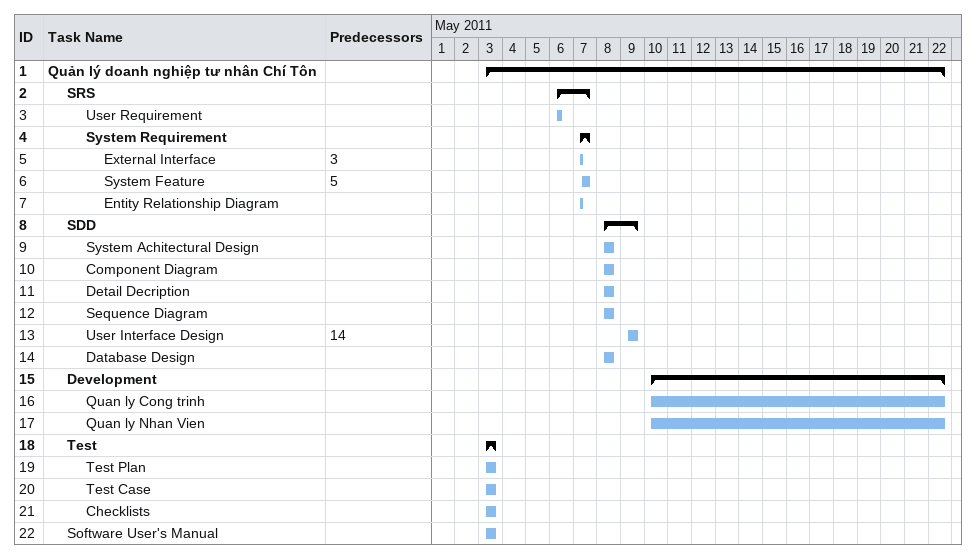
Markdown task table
| ID | Level | Task | Start | Finish | Predecessors |
|---|---|---|---|---|---|
| 1 | 1 | **Quản lý doanh nghiệp tư nhân Chí Tôn** | 2011-05-03 | 2011-05-22 |  |
| 2 | 2 | **SRS** | 2011-05-06 | 2011-05-07 |  |
| 3 | 3 | User Requirement | 2011-05-06 | 2011-05-06 |  |
| 4 | 3 | **System Requirement** | 2011-05-07 | 2011-05-07 |  |
| 5 | 4 | External Interface | 2011-05-07 | 2011-05-07 | 3 |
| 6 | 4 | System Feature | 2011-05-07 | 2011-05-07 | 5 |
| 7 | 4 | Entity Relationship Diagram | 2011-05-07 | 2011-05-07 |  |
| 8 | 2 | **SDD** | 2011-05-08 | 2011-05-09 |  |
| 9 | 3 | System Achitectural Design | 2011-05-08 | 2011-05-08 |  |
| 10 | 3 | Component Diagram | 2011-05-08 | 2011-05-08 |  |
| 11 | 3 | Detail Decription | 2011-05-08 | 2011-05-08 |  |
| 12 | 3 | Sequence Diagram | 2011-05-08 | 2011-05-08 |  |
| 13 | 3 | User Interface Design | 2011-05-09 | 2011-05-09 | 14 |
| 14 | 3 | Database Design | 2011-05-08 | 2011-05-08 |  |
| 15 | 2 | **Development** | 2011-05-10 | 2011-05-22 |  |
| 16 | 3 | Quan ly Cong trinh | 2011-05-10 | 2011-05-22 |  |
| 17 | 3 | Quan ly Nhan Vien | 2011-05-10 | 2011-05-22 |  |
| 18 | 2 | **Test** | 2011-05-03 | 2011-05-03 |  |
| 19 | 3 | Test Plan | 2011-05-03 | 2011-05-03 |  |
| 20 | 3 | Test Case | 2011-05-03 | 2011-05-03 |  |
| 21 | 3 | Checklists | 2011-05-03 | 2011-05-03 |  |
| 22 | 2 | Software User's Manual | 2011-05-03 | 2011-05-03 |  |
